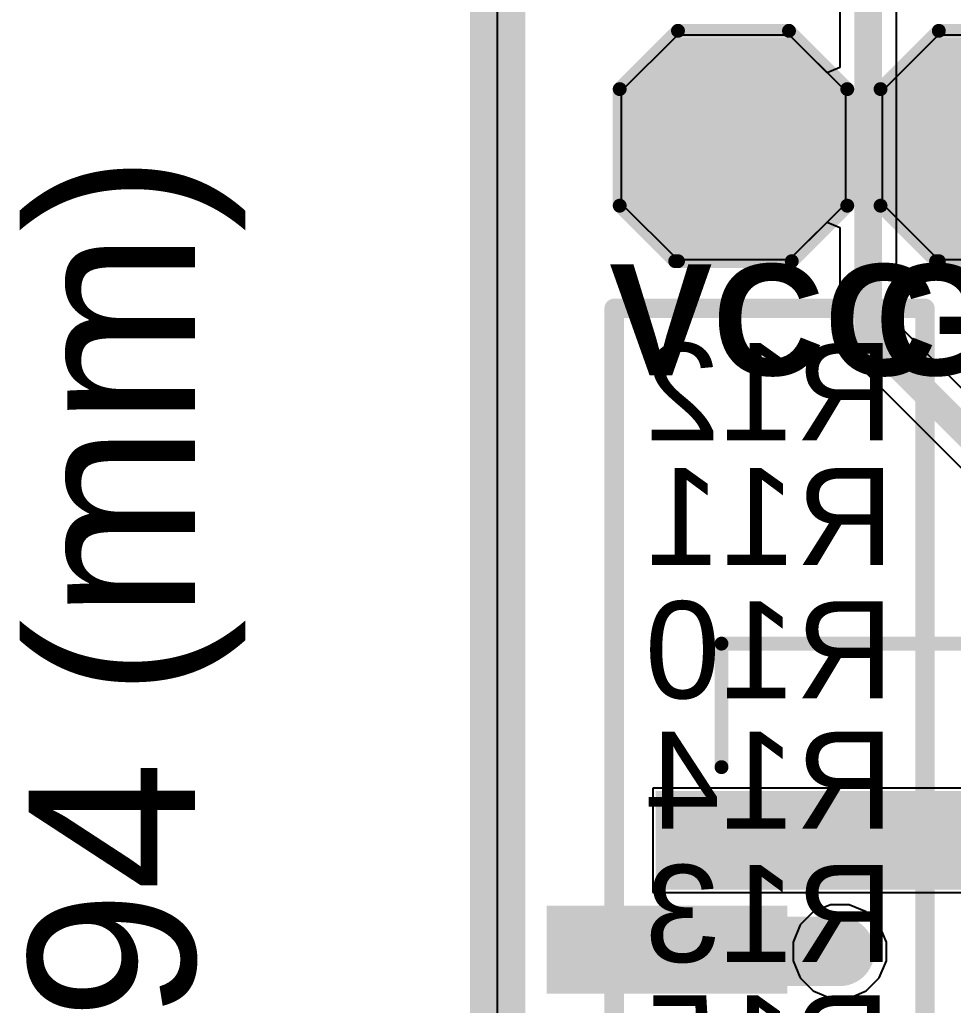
# Model space of a CAD drawing. Header units: inches. Extents: x -4.4 to 45.3, y -0.3 to 53.7.
# Drawn here: x -4.37 to 4.17, y 20.8 to 29.82 of the extents above; entities that cross this region are included whole.
import ezdxf

# ---------------------------------------------------------------- set-up
doc = ezdxf.new("R2010")
doc.units = ezdxf.units.IN
for name, color, linetype in [('Board Outline', 76, 'Continuous'), ('Bottom Layer', 5, 'Continuous'), ('Bottom Overlay', 54, 'Continuous'), ('Bottom Solder', 6, 'Continuous'), ('Dimension', 6, 'Continuous'), ('Multi-Layer', 9, 'Continuous'), ('Pad Holes', 156, 'Continuous'), ('Signal_1', 16, 'Continuous'), ('Signal_2', 76, 'Continuous'), ('Top Layer', 1, 'Continuous'), ('Top Overlay', 2, 'Continuous'), ('Top Paste', 8, 'Continuous'), ('Top Solder', 216, 'Continuous'), ('Via Holes', 16, 'Continuous')]:
    doc.layers.add(name, color=color, linetype=linetype)
doc.styles.add('Arial', font='', dxfattribs={"height": 0.2})
doc.styles.add('Arial_Bold', font='', dxfattribs={"height": 0.2})
doc.styles.get('Arial').set_extended_font_data('Arial')
doc.styles.get('Arial_Bold').set_extended_font_data('Arial', bold=True)

# ---------------------------------------------------------------- blocks, each defined once
blk = doc.blocks.new('T____P______TH_1_8___H_________0_92___7')
at = {"layer": 'Bottom Layer'}
blk.add_hatch(color=5, dxfattribs=at).paths.add_polyline_path([(0.45, 0.9), (-0.45, 0.9), (-0.9, 0.45), (-0.9, -0.45), (-0.45, -0.9), (0.45, -0.9), (0.9, -0.45), (0.9, 0.45)])
at = {"layer": 'Bottom Solder'}
blk.add_hatch(color=6, dxfattribs=at).paths.add_polyline_path([(0.5008, 1.0016), (-0.5008, 1.0016), (-1.0016, 0.5008), (-1.0016, -0.5008), (-0.5008, -1.0016), (0.5008, -1.0016), (1.0016, -0.5008), (1.0016, 0.5008)])
at = {"layer": 'Multi-Layer'}
blk.add_hatch(color=9, dxfattribs=at).paths.add_polyline_path([(0.45, 0.9), (-0.45, 0.9), (-0.9, 0.45), (-0.9, -0.45), (-0.45, -0.9), (0.45, -0.9), (0.9, -0.45), (0.9, 0.45)])
at = {"layer": 'Pad Holes'}
h = blk.add_hatch(color=7, dxfattribs=at)
edge = h.paths.add_edge_path()
edge.add_arc((0, 0), 0.46, 0, 360)
at = {"layer": 'Signal_1'}
blk.add_hatch(color=16, dxfattribs=at).paths.add_polyline_path([(0.45, 0.9), (-0.45, 0.9), (-0.9, 0.45), (-0.9, -0.45), (-0.45, -0.9), (0.45, -0.9), (0.9, -0.45), (0.9, 0.45)])
at = {"layer": 'Signal_2'}
blk.add_hatch(color=76, dxfattribs=at).paths.add_polyline_path([(0.45, 0.9), (-0.45, 0.9), (-0.9, 0.45), (-0.9, -0.45), (-0.45, -0.9), (0.45, -0.9), (0.9, -0.45), (0.9, 0.45)])
at = {"layer": 'Top Layer'}
blk.add_hatch(color=1, dxfattribs=at).paths.add_polyline_path([(0.45, 0.9), (-0.45, 0.9), (-0.9, 0.45), (-0.9, -0.45), (-0.45, -0.9), (0.45, -0.9), (0.9, -0.45), (0.9, 0.45)])
at = {"layer": 'Top Solder'}
blk.add_hatch(color=216, dxfattribs=at).paths.add_polyline_path([(0.5008, 1.0016), (-0.5008, 1.0016), (-1.0016, 0.5008), (-1.0016, -0.5008), (-0.5008, -1.0016), (0.5008, -1.0016), (1.0016, -0.5008), (1.0016, 0.5008)])
at = {"layer": 'Top Overlay', "const_width": 0.127}
for points in [[(-1.0414, 0.5334), (-0.508, 1.0668)], [(-0.508, 1.0668), (0.508, 1.0668)], [(0.508, 1.0668), (1.0414, 0.5334)], [(-1.0414, -0.5334), (-1.0414, 0.5334)], [(1.0414, -0.5334), (1.0414, 0.5334)], [(-1.0414, -0.5334), (-0.5334, -1.0414)], [(0.5334, -1.0414), (1.0414, -0.5334)], [(-0.508, -1.0414), (0.5334, -1.0414)]]:
    blk.add_lwpolyline(points, dxfattribs=at)
at = {"layer": 'Top Overlay', "const_width": 0.0635}
for points in [[(-0.5398, 1.0668, 1), (-0.4763, 1.0668, 1)], [(-0.5398, 1.0668, 1), (-0.4763, 1.0668, 1)], [(0.4763, 1.0668, 1), (0.5398, 1.0668, 1)], [(0.4763, 1.0668, 1), (0.5398, 1.0668, 1)], [(-1.0732, 0.5334, 1), (-1.0096, 0.5334, 1)], [(-1.0732, 0.5334, 1), (-1.0096, 0.5334, 1)], [(1.0096, 0.5334, 1), (1.0732, 0.5334, 1)], [(1.0096, 0.5334, 1), (1.0732, 0.5334, 1)], [(-1.0732, -0.5334, 1), (-1.0096, -0.5334, 1)], [(-1.0732, -0.5334, 1), (-1.0096, -0.5334, 1)], [(1.0096, -0.5334, 1), (1.0732, -0.5334, 1)], [(1.0096, -0.5334, 1), (1.0732, -0.5334, 1)], [(-0.5651, -1.0414, 1), (-0.5016, -1.0414, 1)], [(-0.5398, -1.0414, 1), (-0.4763, -1.0414, 1)], [(0.5016, -1.0414, 1), (0.5651, -1.0414, 1)], [(0.5016, -1.0414, 1), (0.5651, -1.0414, 1)]]:
    blk.add_lwpolyline(points, format="xyb", close=True, dxfattribs=at)
blk = doc.blocks.new('T____P______TH_1_8___H_________0_92___10')
at = {"layer": 'Bottom Layer'}
blk.add_hatch(color=5, dxfattribs=at).paths.add_polyline_path([(0.45, 0.9), (-0.45, 0.9), (-0.9, 0.45), (-0.9, -0.45), (-0.45, -0.9), (0.45, -0.9), (0.9, -0.45), (0.9, 0.45)])
at = {"layer": 'Bottom Solder'}
blk.add_hatch(color=6, dxfattribs=at).paths.add_polyline_path([(0.5008, 1.0016), (-0.5008, 1.0016), (-1.0016, 0.5008), (-1.0016, -0.5008), (-0.5008, -1.0016), (0.5008, -1.0016), (1.0016, -0.5008), (1.0016, 0.5008)])
at = {"layer": 'Multi-Layer'}
blk.add_hatch(color=9, dxfattribs=at).paths.add_polyline_path([(0.45, 0.9), (-0.45, 0.9), (-0.9, 0.45), (-0.9, -0.45), (-0.45, -0.9), (0.45, -0.9), (0.9, -0.45), (0.9, 0.45)])
at = {"layer": 'Pad Holes'}
h = blk.add_hatch(color=7, dxfattribs=at)
edge = h.paths.add_edge_path()
edge.add_arc((0, 0), 0.46, 0, 360)
at = {"layer": 'Signal_1'}
blk.add_hatch(color=16, dxfattribs=at).paths.add_polyline_path([(0.45, 0.9), (-0.45, 0.9), (-0.9, 0.45), (-0.9, -0.45), (-0.45, -0.9), (0.45, -0.9), (0.9, -0.45), (0.9, 0.45)])
at = {"layer": 'Signal_2'}
blk.add_hatch(color=76, dxfattribs=at).paths.add_polyline_path([(0.45, 0.9), (-0.45, 0.9), (-0.9, 0.45), (-0.9, -0.45), (-0.45, -0.9), (0.45, -0.9), (0.9, -0.45), (0.9, 0.45)])
at = {"layer": 'Top Layer'}
blk.add_hatch(color=1, dxfattribs=at).paths.add_polyline_path([(0.45, 0.9), (-0.45, 0.9), (-0.9, 0.45), (-0.9, -0.45), (-0.45, -0.9), (0.45, -0.9), (0.9, -0.45), (0.9, 0.45)])
at = {"layer": 'Top Solder'}
blk.add_hatch(color=216, dxfattribs=at).paths.add_polyline_path([(0.5008, 1.0016), (-0.5008, 1.0016), (-1.0016, 0.5008), (-1.0016, -0.5008), (-0.5008, -1.0016), (0.5008, -1.0016), (1.0016, -0.5008), (1.0016, 0.5008)])
at = {"layer": 'Top Overlay', "const_width": 0.127}
for points in [[(-1.0414, 0.5334), (-0.508, 1.0668)], [(-0.508, 1.0668), (0.508, 1.0668)], [(0.508, 1.0668), (1.0414, 0.5334)], [(-1.0414, -0.5334), (-1.0414, 0.5334)], [(1.0414, -0.5334), (1.0414, 0.5334)], [(-1.0414, -0.5334), (-0.5334, -1.0414)], [(0.5334, -1.0414), (1.0414, -0.5334)], [(-0.508, -1.0414), (0.5334, -1.0414)]]:
    blk.add_lwpolyline(points, dxfattribs=at)
at = {"layer": 'Top Overlay', "const_width": 0.0635}
for points in [[(-0.5398, 1.0668, 1), (-0.4763, 1.0668, 1)], [(-0.5398, 1.0668, 1), (-0.4763, 1.0668, 1)], [(0.4763, 1.0668, 1), (0.5398, 1.0668, 1)], [(0.4763, 1.0668, 1), (0.5398, 1.0668, 1)], [(-1.0732, 0.5334, 1), (-1.0096, 0.5334, 1)], [(-1.0732, 0.5334, 1), (-1.0096, 0.5334, 1)], [(1.0096, 0.5334, 1), (1.0732, 0.5334, 1)], [(1.0096, 0.5334, 1), (1.0732, 0.5334, 1)], [(-1.0732, -0.5334, 1), (-1.0096, -0.5334, 1)], [(-1.0732, -0.5334, 1), (-1.0096, -0.5334, 1)], [(1.0096, -0.5334, 1), (1.0732, -0.5334, 1)], [(1.0096, -0.5334, 1), (1.0732, -0.5334, 1)], [(-0.5651, -1.0414, 1), (-0.5016, -1.0414, 1)], [(-0.5398, -1.0414, 1), (-0.4763, -1.0414, 1)], [(0.5016, -1.0414, 1), (0.5651, -1.0414, 1)], [(0.5016, -1.0414, 1), (0.5651, -1.0414, 1)]]:
    blk.add_lwpolyline(points, format="xyb", close=True, dxfattribs=at)
blk = doc.blocks.new('SFW5R_1STE1LF_30')
at = {"layer": 'Top Layer'}
for points in [[(-2.3, 2.05), (-1.7, 2.05), (-1.7, 0.05), (-2.3, 0.05)], [(-1.3, 2.05), (-0.7, 2.05), (-0.7, 0.05), (-1.3, 0.05)], [(-0.3, 2.05), (0.3, 2.05), (0.3, 0.05), (-0.3, 0.05)], [(0.7, 2.05), (1.3, 2.05), (1.3, 0.05), (0.7, 0.05)], [(1.7, 2.05), (2.3, 2.05), (2.3, 0.05), (1.7, 0.05)], [(-3.35, 1.05), (-2.65, 1.05), (-2.65, -3.15), (-3.35, -3.15)], [(2.65, 1.05), (3.35, 1.05), (3.35, -3.15), (2.65, -3.15)]]:
    blk.add_hatch(color=1, dxfattribs=at).paths.add_polyline_path(points)
at = {"layer": 'Top Paste'}
for points in [[(-2.3, 2.05), (-1.7, 2.05), (-1.7, 0.05), (-2.3, 0.05)], [(-1.3, 2.05), (-0.7, 2.05), (-0.7, 0.05), (-1.3, 0.05)], [(-0.3, 2.05), (0.3, 2.05), (0.3, 0.05), (-0.3, 0.05)], [(0.7, 2.05), (1.3, 2.05), (1.3, 0.05), (0.7, 0.05)], [(1.7, 2.05), (2.3, 2.05), (2.3, 0.05), (1.7, 0.05)], [(-3.35, 1.05), (-2.65, 1.05), (-2.65, -3.15), (-3.35, -3.15)], [(2.65, 1.05), (3.35, 1.05), (3.35, -3.15), (2.65, -3.15)]]:
    blk.add_hatch(color=8, dxfattribs=at).paths.add_polyline_path(points)
at = {"layer": 'Top Solder'}
for points in [[(-2.4016, 2.1516), (-1.5984, 2.1516), (-1.5984, -0.0516), (-2.4016, -0.0516)], [(-1.4016, 2.1516), (-0.5984, 2.1516), (-0.5984, -0.0516), (-1.4016, -0.0516)], [(-0.4016, 2.1516), (0.4016, 2.1516), (0.4016, -0.0516), (-0.4016, -0.0516)], [(0.5984, 2.1516), (1.4016, 2.1516), (1.4016, -0.0516), (0.5984, -0.0516)], [(1.5984, 2.1516), (2.4016, 2.1516), (2.4016, -0.0516), (1.5984, -0.0516)], [(-3.4516, 1.1516), (-2.5484, 1.1516), (-2.5484, -3.2516), (-3.4516, -3.2516)], [(2.5484, 1.1516), (3.4516, 1.1516), (3.4516, -3.2516), (2.5484, -3.2516)]]:
    blk.add_hatch(color=216, dxfattribs=at).paths.add_polyline_path(points)
at = {"layer": 'Top Overlay', "const_width": 0.127}
for points in [[(-2.619, 1.6932), (-2.619, 1.4392)], [(-2.619, 1.6932), (-2.492, 1.5662)], [(-2.492, 1.5662), (-2.619, 1.4392)], [(-4.8, 0.55), (-3.67, 0.55)], [(-4.8, 0.55), (-4.8, -3.75)], [(3.67, 0.55), (4.8, 0.55)], [(4.8, 0.55), (4.8, -3.75)], [(-5.4, -3.75), (-5.4, -4.95)], [(-5.4, -3.75), (-4.8, -3.75)], [(4.8, -3.75), (5.4, -3.75)], [(5.4, -3.75), (5.4, -4.95)], [(-5.4, -4.95), (5.4, -4.95)]]:
    blk.add_lwpolyline(points, dxfattribs=at)
at = {"layer": 'Top Overlay', "const_width": 0.0635}
for points in [[(-2.6507, 1.6932, 1), (-2.5872, 1.6932, 1)], [(-2.6507, 1.6932, 1), (-2.5872, 1.6932, 1)], [(-2.5237, 1.5662, 1), (-2.4602, 1.5662, 1)], [(-2.5237, 1.5662, 1), (-2.4602, 1.5662, 1)], [(-2.6507, 1.4392, 1), (-2.5872, 1.4392, 1)], [(-2.6507, 1.4392, 1), (-2.5872, 1.4392, 1)], [(-4.8318, 0.55, 1), (-4.7683, 0.55, 1)], [(-4.8318, 0.55, 1), (-4.7683, 0.55, 1)], [(-3.7018, 0.55, 1), (-3.6383, 0.55, 1)], [(3.6383, 0.55, 1), (3.7018, 0.55, 1)], [(4.7683, 0.55, 1), (4.8318, 0.55, 1)], [(4.7683, 0.55, 1), (4.8318, 0.55, 1)], [(-5.4317, -3.75, 1), (-5.3682, -3.75, 1)], [(-5.4317, -3.75, 1), (-5.3682, -3.75, 1)], [(-4.8318, -3.75, 1), (-4.7683, -3.75, 1)], [(-4.8318, -3.75, 1), (-4.7683, -3.75, 1)], [(4.7683, -3.75, 1), (4.8318, -3.75, 1)], [(4.7683, -3.75, 1), (4.8318, -3.75, 1)], [(5.3682, -3.75, 1), (5.4317, -3.75, 1)], [(5.3682, -3.75, 1), (5.4317, -3.75, 1)], [(-5.4317, -4.95, 1), (-5.3682, -4.95, 1)], [(-5.4317, -4.95, 1), (-5.3682, -4.95, 1)], [(5.3682, -4.95, 1), (5.4317, -4.95, 1)], [(5.3682, -4.95, 1), (5.4317, -4.95, 1)]]:
    blk.add_lwpolyline(points, format="xyb", close=True, dxfattribs=at)

msp = doc.modelspace()

# ---------------------------------------------------------------- hatches: boundary and pattern name
at = {"layer": 'Bottom Layer'}
h = msp.add_hatch(color=5, dxfattribs=at)
edge = h.paths.add_edge_path()
edge.add_arc((3.1316, 21.2938), 0.3, 0, 360)
at = {"layer": 'Signal_1'}
h = msp.add_hatch(color=16, dxfattribs=at)
edge = h.paths.add_edge_path()
edge.add_arc((3.1316, 21.2938), 0.3, 0, 360)
at = {"layer": 'Signal_2'}
h = msp.add_hatch(color=76, dxfattribs=at)
edge = h.paths.add_edge_path()
edge.add_arc((3.1316, 21.2938), 0.3, 0, 360)
at = {"layer": 'Top Layer'}
h = msp.add_hatch(color=1, dxfattribs=at)
edge = h.paths.add_edge_path()
edge.add_arc((3.1316, 21.2938), 0.3, 0, 360)
at = {"layer": 'Via Holes'}
h = msp.add_hatch(color=7, dxfattribs=at)
edge = h.paths.add_edge_path()
edge.add_arc((3.1316, 21.2938), 0.15, 0, 360)

# ---------------------------------------------------------------- linework, layer by layer
at = {"layer": 'Board Outline', "const_width": 0.508}
msp.add_lwpolyline([(0, 49.9364), (0, 0)], dxfattribs=at)
at = {"layer": 'Bottom Layer'}
for p, q in [((0, 0), (0, 49.8525)), ((3.1336, 30.1139), (3.1336, 29.383)), ((3.6516, 27.0423), (3.6516, 30.1139)), ((1.6455, 29.6782), (1.132, 29.1647)), ((2.6725, 29.6782), (1.6455, 29.6782)), ((3.0163, 29.3344), (2.6725, 29.6782)), ((3.1336, 29.383), (3.0163, 29.3344)), ((1.132, 29.1647), (1.132, 28.1377)), ((1.132, 28.1377), (1.6455, 27.6242)), ((2.6725, 27.6242), (3.0163, 27.968)), ((3.0163, 27.968), (3.1336, 27.9194)), ((3.1336, 27.9194), (3.1336, 26.935)), ((1.6455, 27.6242), (2.6725, 27.6242)), ((6.2923, 24.4015), (3.6516, 27.0423)), ((3.1336, 26.935), (3.1533, 26.8359)), ((3.1533, 26.8359), (3.2095, 26.7519)), ((3.2095, 26.7519), (6.0019, 23.9594))]:
    msp.add_line(p, q, dxfattribs=at)
at = {"layer": 'Bottom Layer', "const_width": 0.254}
for points in [[(3.3926, 26.935), (3.3926, 30.3784)], [(3.3926, 26.935), (6.1851, 24.1425)]]:
    msp.add_lwpolyline(points, dxfattribs=at)
at = {"layer": 'Bottom Layer', "const_width": 0.127}
msp.add_lwpolyline([(3.3291, 26.935, 1), (3.4561, 26.935, 1)], format="xyb", close=True, dxfattribs=at)
msp.add_lwpolyline([(3.3291, 26.935, 1), (3.4561, 26.935, 1)], format="xyb", close=True, dxfattribs=at)
at = {"layer": 'Bottom Overlay', "const_width": 0.1778}
for points in [[(1.0668, 18.5166), (1.0668, 27.178)], [(1.0668, 27.178), (3.9116, 27.178)], [(3.9116, 18.5166), (3.9116, 27.178)]]:
    msp.add_lwpolyline(points, dxfattribs=at)
at = {"layer": 'Bottom Overlay', "const_width": 0.0889}
for points in [[(1.0224, 27.178, 1), (1.1113, 27.178, 1)], [(1.0224, 27.178, 1), (1.1113, 27.178, 1)], [(3.8672, 27.178, 1), (3.956, 27.178, 1)], [(3.8672, 27.178, 1), (3.956, 27.178, 1)]]:
    msp.add_lwpolyline(points, format="xyb", close=True, dxfattribs=at)
at = {"layer": 'Dimension', "const_width": 0.254}
msp.add_lwpolyline([(0, 0.508), (0, 53.2892)], dxfattribs=at)
at = {"layer": 'Signal_1'}
for p, q in [((0, 0), (0, 49.8525)), ((4.0331, 29.6782), (3.5196, 29.1647)), ((5.0601, 29.6782), (4.0331, 29.6782)), ((3.5196, 29.1647), (3.5196, 28.1377)), ((3.5196, 28.1377), (4.0331, 27.6242)), ((4.0331, 27.6242), (5.0601, 27.6242)), ((2.8897, 21.6558), (2.7696, 21.5357)), ((3.0466, 21.7208), (2.8897, 21.6558)), ((3.2165, 21.7208), (3.0466, 21.7208)), ((3.3734, 21.6558), (3.2165, 21.7208)), ((3.4936, 21.5357), (3.3734, 21.6558)), ((2.7696, 21.5357), (2.7046, 21.3788)), ((3.5586, 21.3788), (3.4936, 21.5357)), ((2.7046, 21.3788), (2.7046, 21.2089)), ((3.5586, 21.2089), (3.5586, 21.3788)), ((2.7046, 21.2089), (2.7696, 21.052)), ((3.4936, 21.052), (3.5586, 21.2089)), ((2.7696, 21.052), (2.8897, 20.9318)), ((3.3734, 20.9318), (3.4936, 21.052)), ((2.8897, 20.9318), (3.0466, 20.8668)), ((3.2165, 20.8668), (3.3734, 20.9318)), ((3.0466, 20.8668), (3.2165, 20.8668))]:
    msp.add_line(p, q, dxfattribs=at)
at = {"layer": 'Signal_2'}
for p, q in [((0, 0), (0, 49.8525)), ((4.0331, 29.6782), (3.5196, 29.1647)), ((5.0601, 29.6782), (4.0331, 29.6782)), ((3.5196, 29.1647), (3.5196, 28.1377)), ((3.5196, 28.1377), (4.0331, 27.6242)), ((4.0331, 27.6242), (5.0601, 27.6242)), ((2.8897, 21.6558), (2.7696, 21.5357)), ((3.0466, 21.7208), (2.8897, 21.6558)), ((3.2165, 21.7208), (3.0466, 21.7208)), ((3.3734, 21.6558), (3.2165, 21.7208)), ((3.4936, 21.5357), (3.3734, 21.6558)), ((2.7696, 21.5357), (2.7046, 21.3788)), ((3.5586, 21.3788), (3.4936, 21.5357)), ((2.7046, 21.3788), (2.7046, 21.2089)), ((3.5586, 21.2089), (3.5586, 21.3788)), ((2.7046, 21.2089), (2.7696, 21.052)), ((3.4936, 21.052), (3.5586, 21.2089)), ((2.7696, 21.052), (2.8897, 20.9318)), ((3.3734, 20.9318), (3.4936, 21.052)), ((2.8897, 20.9318), (3.0466, 20.8668)), ((3.2165, 20.8668), (3.3734, 20.9318)), ((3.0466, 20.8668), (3.2165, 20.8668))]:
    msp.add_line(p, q, dxfattribs=at)
at = {"layer": 'Top Layer'}
for p, q in [((0, 0), (0, 49.8525)), ((1.6455, 29.6782), (1.132, 29.1647)), ((2.6725, 29.6782), (1.6455, 29.6782)), ((3.186, 29.1647), (2.6725, 29.6782)), ((1.132, 29.1647), (1.132, 28.1377)), ((3.186, 28.1377), (3.186, 29.1647)), ((1.132, 28.1377), (1.6455, 27.6242)), ((2.6725, 27.6242), (3.186, 28.1377)), ((1.6455, 27.6242), (2.6725, 27.6242)), ((5.7111, 22.7871), (1.4222, 22.7871)), ((1.4222, 22.7871), (1.4222, 21.8331)), ((1.4222, 21.8331), (5.7111, 21.8331))]:
    msp.add_line(p, q, dxfattribs=at)
at = {"layer": 'Top Layer', "const_width": 0.635}
msp.add_lwpolyline([(2.4374, 21.2938), (3.1316, 21.2938)], dxfattribs=at)
at = {"layer": 'Top Layer', "const_width": 0.3175}
for points in [[(2.2786, 21.2938, 1), (2.5961, 21.2938, 1)], [(2.9728, 21.2938, 1), (3.2903, 21.2938, 1)]]:
    msp.add_lwpolyline(points, format="xyb", close=True, dxfattribs=at)

# ---------------------------------------------------------------- block references
for name, p in [('T____P______TH_1_8___H_________0_92___10', (2.159, 28.6512)), ('T____P______TH_1_8___H_________0_92___7', (4.5466, 28.6512))]:
    msp.add_blockref(name, p)
at = {"rotation": 90}
msp.add_blockref('SFW5R_1STE1LF_30', (2.5992, 19.3101), dxfattribs=at)

# ---------------------------------------------------------------- texts
at = {"layer": 'Bottom Overlay', "style": 'Arial', "text_generation_flag": 2}
for s, p in [('R12', (3.6255, 25.9716)), ('R11', (3.6298, 24.8286)), ('R10', (3.6255, 23.6094)), ('R14', (3.6255, 22.4156)), ('R13', (3.6255, 21.1964)), ('R15', (3.6001, 20.0026))]:
    msp.add_text(s, height=0.889, dxfattribs=at).set_placement(p)
at = {"layer": 'Dimension', "style": 'Arial'}
msp.add_text('49.94 (mm)', height=1.524, rotation=90, dxfattribs=at).set_placement((-2.7688, 17.706))
at = {"layer": 'Top Overlay', "style": 'Arial_Bold'}
for s, p in [('GND', (3.4544, 26.5665)), ('VCC', (1.0202, 26.5656))]:
    msp.add_text(s, height=1.016, rotation=360, dxfattribs=at).set_placement(p)

doc.saveas('drawing.dxf')
